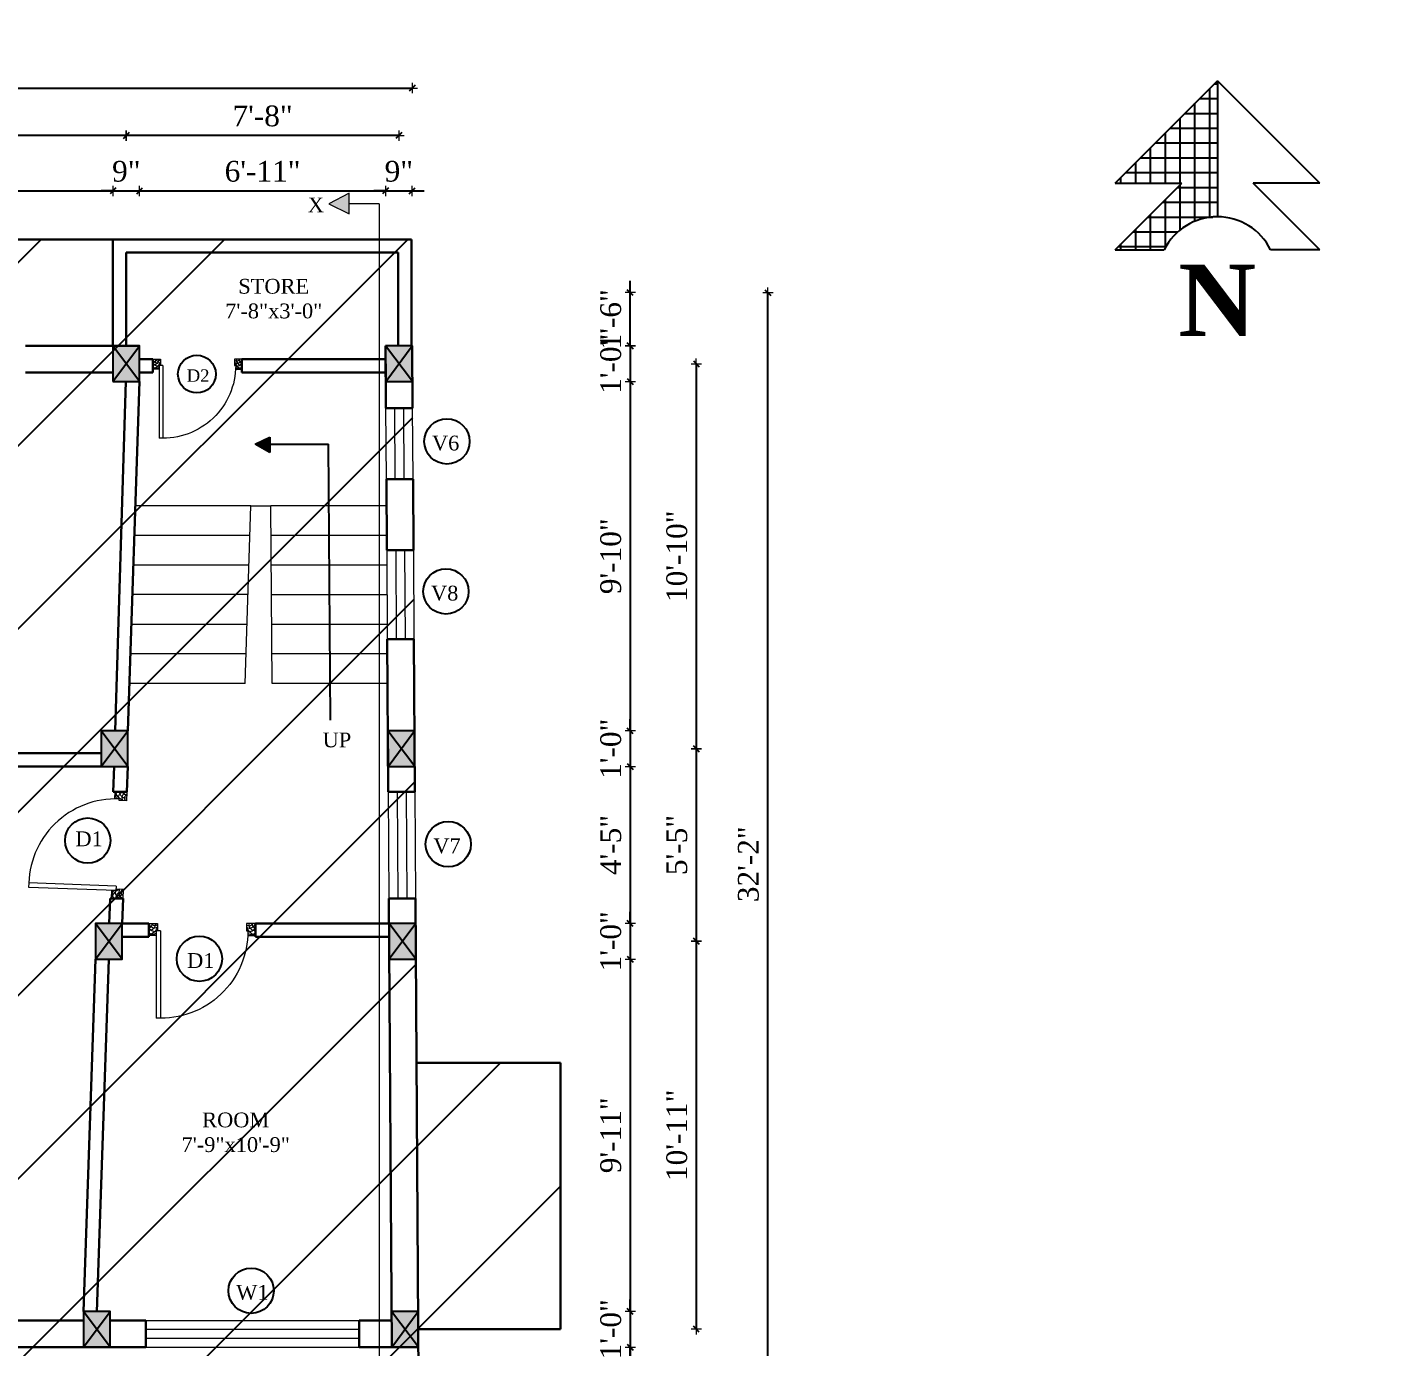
# Model space of a CAD drawing. Header units: inches. Extents: x 6873 to 34015, y -4010 to 8204.
# Drawn here: x 17773.1 to 18227.8, y 1157.4 to 1603.1 of the extents above; entities that cross this region are included whole.
import ezdxf

# ---------------------------------------------------------------- set-up
doc = ezdxf.new("R2010")
doc.units = ezdxf.units.IN
doc.header["$LTSCALE"] = 5
doc.header["$MEASUREMENT"] = 0
for name, color, linetype, lineweight in [('A-WALL', 7, 'Continuous', 9), ('Dimension', 7, 'Continuous', 18), ('DOOR', 62, 'Continuous', 0), ('Dw', 2, 'Continuous', 18), ('tefriş', 30, 'Continuous', 9)]:
    doc.layers.add(name, color=color, linetype=linetype, lineweight=lineweight)
doc.layers.add('dim line', color=7, linetype='Continuous', lineweight=15, true_color=0xfab2b2)
doc.layers.add('TEXT', color=6, linetype='Continuous')
doc.layers.add('WALL', color=7, linetype='Continuous')
doc.styles.add('ordinary', font='times.ttf')
doc.styles.get("Standard").update_dxf_attribs({"font": 'arial.ttf'})
doc.dimstyles.new('Copy of 96', dxfattribs={"dimtxt": 7, "dimasz": 4, "dimexe": 0.5, "dimexo": 0.5, "dimgap": 3, "dimtad": 1, "dimdec": 1, "dimzin": 11, "dimdsep": 46, "dimlunit": 4, "dimtxsty": 'ordinary', "dimblk": 'OBLIQUE', "dimcen": 0.09, "dimse1": 1, "dimse2": 1, "dimclrt": 6, "dimazin": 0, "dimtfac": 1, "dimtdec": 1, "dimtix": 1, "dimtmove": 2, "dimatfit": 3, "dimldrblk": 'leader', "dimfxl": 0.5, "dimfxlon": 1, "dimtolj": 1, "dimtzin": 0, "dimarcsym": 0})

# ---------------------------------------------------------------- blocks, each defined once
blk = doc.blocks.new('SDEGH')
at = {"layer": 'TEXT'}
h = blk.add_hatch(dxfattribs=at)
h.set_pattern_fill('NET', color=256, scale=40, style=0)
h.set_pattern_definition([(0, (43922.391, -13181.093), (0, 5), []), (90, (43922.391, -13181.093), (-5, 3e-16), [])])
h.paths.add_polyline_path([(52300.82, -9226.07), (52266.28, -9260.61), (52288.77, -9260.61), (52266.28, -9283.1), (52282.84, -9283.1, -0.284572), (52300.82, -9271.97)])
blk.add_line((52300.82, -9226.07), (52300.82, -9271.97), dxfattribs=at)
at = {"layer": 'WALL'}
for p, q in [((52266.28, -9260.61), (52300.82, -9226.07)), ((52335.35, -9260.61), (52300.82, -9226.07)), ((52266.28, -9260.61), (52288.77, -9260.61)), ((52266.28, -9283.1), (52288.77, -9260.61)), ((52335.35, -9260.61), (52312.86, -9260.61)), ((52335.35, -9283.1), (52312.86, -9260.61)), ((52266.28, -9283.1), (52282.84, -9283.1)), ((52335.35, -9283.1), (52318.79, -9283.1))]:
    blk.add_line(p, q, dxfattribs=at)
blk.add_arc((52300.82, -9292.04), 20.08, 26.4605, 153.5395, dxfattribs=at)
at = {"layer": 'Defpoints', "insert": (52287.65, -9288.16), "char_height": 24, "width": 23.16, "attachment_point": 1}
blk.add_mtext('{\\fTimes New Roman|b1|i0|c0|p18;N}', dxfattribs=at)
blk = doc.blocks.new('C1a')
at = {"color": 1, "ltscale": 5}
for p, q in [((18657.75, 4625.76), (18648.75, 4625.76)), ((18648.75, 4625.76), (18648.82, 4613.76)), ((18657.82, 4613.76), (18657.75, 4625.76)), ((18648.82, 4613.76), (18657.82, 4613.76))]:
    blk.add_line(p, q, dxfattribs=at)
blk = doc.blocks.new('A$C27B36B59')
at = {"layer": 'DOOR'}
for p, q in [((0, 4), (0, 0)), ((2.5, 4), (0, 4)), ((0, 0), (3, 0)), ((2.5, 2.5), (2.5, 4)), ((3, 2.5), (2.5, 2.5)), ((3, 0), (3, 2.5))]:
    blk.add_line(p, q, dxfattribs=at)
for centre, radius, start, end in [((-1.4, -0.54), 4.75, 22.1411, 72.838), ((1.34, 2.09), 1.64, 45.138, 144.8948), ((2.21, 0.3), 2.49, 83.3149, 152.658), ((0.13, 0.37), 2.05, 349.4875, 93.6805), ((1.96, -0.47), 2.01, 58.7447, 166.495), ((-0.06, 0.32), 1.13, 343.542, 86.947), ((2.08, -0.4), 1.17, 38.2816, 160.1519)]:
    blk.add_arc(centre, radius, start, end, dxfattribs=at)
blk = doc.blocks.new('D2')
at = {"layer": 'DOOR'}
for p, q in [((74473.95, 24047.59), (74473.95, 24018.09)), ((74473.95, 24047.59), (74475.45, 24047.59)), ((74475.45, 24047.59), (74475.45, 24018.13))]:
    blk.add_line(p, q, dxfattribs=at)
blk.add_arc((74473.95, 24047.59), 29.5, 180, 272.9146, dxfattribs=at)
at = {"layer": 'DOOR', "xscale": -1, "rotation": 180}
blk.add_blockref('A$C27B36B59', (74441.95, 24050.09), dxfattribs=at)
at = {"layer": 'DOOR', "rotation": 180}
blk.add_blockref('A$C27B36B59', (74477.95, 24050.09), dxfattribs=at)
blk = doc.blocks.new('x-x')
at = {"ltscale": 5}
for points in [[(11364.03, -701.52), (11364.03, -694.51), (11357.15, -698.09)], [(11364.03, -1135.52), (11364.03, -1128.51), (11357.15, -1132.09)]]:
    blk.add_hatch(color=256, dxfattribs=at).paths.add_polyline_path(points)
for p, q in [((11364.03, -694.51), (11357.15, -698.09)), ((11364.03, -701.52), (11364.03, -694.51)), ((11357.15, -698.09), (11364.03, -701.52)), ((11374.13, -698.09), (11364.03, -698.09)), ((11374.13, -698.09), (11374.13, -1132.09)), ((11364.03, -1128.51), (11357.15, -1132.09)), ((11357.15, -1132.09), (11364.03, -1135.52)), ((11364.03, -1135.52), (11364.03, -1128.51)), ((11374.13, -1132.09), (11364.03, -1132.09))]:
    blk.add_line(p, q, dxfattribs=at)
at = {"layer": 'A-WALL', "color": 1, "ltscale": 5}
blk.add_line((11374.13, -1120.09), (11374.13, -1132.09), dxfattribs=at)
at = {"layer": 'TEXT', "style": 'ordinary'}
for p in [(11350.08, -700.97), (11350.08, -1134.1)]:
    blk.add_text('X', height=5, dxfattribs=at).set_placement(p)
blk = doc.blocks.new('oblique')
at = {"color": 0, "lineweight": -2}
blk.add_line((0.25, 0.25), (-0.25, -0.25), dxfattribs=at)
at = {"layer": 'dim line', "lineweight": 9}
for p, q in [((-0.4375, 0), (0.4375, 0)), ((0, 0.4375), (0, -0.4375))]:
    blk.add_line(p, q, dxfattribs=at)
blk = doc.blocks.new('*D169')
at = {"layer": 'A-WALL', "color": 0, "lineweight": -2, "ltscale": 50, "transparency": 16777216}
blk.add_line((17905.23, 1060.41), (17332.23, 1060.41), dxfattribs=at)
at = {"layer": 'Defpoints', "color": 0, "ltscale": 50, "transparency": 16777216}
for p in [(17332.23, 1157.37), (17905.23, 1157.37), (17332.23, 1060.41)]:
    blk.add_point(p, dxfattribs=at)
at = {"layer": 'A-WALL', "color": 0, "lineweight": -2, "ltscale": 50, "transparency": 16777216, "xscale": 4, "yscale": 4, "zscale": 4, "rotation": 180}
blk.add_blockref('oblique', (17332.23, 1060.41), dxfattribs=at)
at = {"layer": 'A-WALL', "color": 0, "lineweight": -2, "ltscale": 50, "transparency": 16777216, "xscale": 4, "yscale": 4, "zscale": 4}
blk.add_blockref('oblique', (17905.23, 1060.41), dxfattribs=at)
at = {"layer": 'A-WALL', "color": 6, "ltscale": 50, "transparency": 16777216, "insert": (17618.73, 1066.99), "char_height": 7, "attachment_point": 5, "style": 'ordinary'}
blk.add_mtext('\\A1;47\'-9"', dxfattribs=at)
blk = doc.blocks.new('_OBLIQUE')
at = {"color": 0, "linetype": 'ByBlock'}
blk.add_line((-0.5, -0.5), (0.5, 0.5), dxfattribs=at)
blk = doc.blocks.new('leader')
at = {"layer": 'Dimension'}
for p, q in [((0, -4.33), (0, 4.33)), ((-4.42, 0), (4.42, 0))]:
    blk.add_line(p, q, dxfattribs=at)
blk = doc.blocks.new('*D181')
at = {"layer": 'A-WALL', "color": 0, "lineweight": -2, "ltscale": 50, "transparency": 16777216}
blk.add_line((17647.15, 1547.74), (17802.15, 1547.74), dxfattribs=at)
at = {"layer": 'Defpoints', "color": 0, "ltscale": 50, "transparency": 16777216}
for p in [(17802.15, 1547.74), (17647.15, 1495.37), (17802.15, 1495.37)]:
    blk.add_point(p, dxfattribs=at)
at = {"layer": 'A-WALL', "color": 0, "lineweight": -2, "ltscale": 50, "transparency": 16777216, "xscale": 4, "yscale": 4, "zscale": 4}
for p, rotation in [((17647.15, 1547.74), 180.0000000000261), ((17802.15, 1547.74), 2.605510395054913e-11)]:
    blk.add_blockref('oblique', p, dxfattribs=dict(at, rotation=rotation))
at = {"layer": 'A-WALL', "color": 6, "ltscale": 50, "transparency": 16777216, "insert": (17724.65, 1554.24), "char_height": 7, "attachment_point": 5, "style": 'ordinary'}
blk.add_mtext('\\A1;12\'-11"', dxfattribs=at)
blk = doc.blocks.new('*D182')
at = {"layer": 'A-WALL', "color": 0, "lineweight": -2, "ltscale": 50, "transparency": 16777216}
for p, q in [((17802.15, 1547.74), (17798.15, 1547.74)), ((17802.15, 1547.74), (17811.15, 1547.74)), ((17811.15, 1547.74), (17815.15, 1547.74))]:
    blk.add_line(p, q, dxfattribs=at)
at = {"layer": 'Defpoints', "color": 0, "ltscale": 50, "transparency": 16777216}
for p in [(17811.15, 1547.74), (17802.15, 1495.37), (17811.15, 1495.37)]:
    blk.add_point(p, dxfattribs=at)
at = {"layer": 'A-WALL', "color": 0, "lineweight": -2, "ltscale": 50, "transparency": 16777216, "xscale": 4, "yscale": 4, "zscale": 4}
for p, rotation in [((17802.15, 1547.74), 2.605915483400167e-11), ((17811.15, 1547.74), 180.0000000000261)]:
    blk.add_blockref('oblique', p, dxfattribs=dict(at, rotation=rotation))
at = {"layer": 'A-WALL', "color": 6, "ltscale": 50, "transparency": 16777216, "insert": (17806.65, 1554.31), "char_height": 7, "attachment_point": 5, "style": 'ordinary'}
blk.add_mtext('\\A1;9"', dxfattribs=at)
blk = doc.blocks.new('*D183')
at = {"layer": 'A-WALL', "color": 0, "lineweight": -2, "ltscale": 50, "transparency": 16777216}
blk.add_line((17811.15, 1547.74), (17894.15, 1547.74), dxfattribs=at)
at = {"layer": 'Defpoints', "color": 0, "ltscale": 50, "transparency": 16777216}
for p in [(17894.15, 1547.74), (17811.15, 1495.37), (17894.15, 1495.37)]:
    blk.add_point(p, dxfattribs=at)
at = {"layer": 'A-WALL', "color": 0, "lineweight": -2, "ltscale": 50, "transparency": 16777216, "xscale": 4, "yscale": 4, "zscale": 4}
for p, rotation in [((17811.15, 1547.74), 180.0000000000261), ((17894.15, 1547.74), 2.605510395054913e-11)]:
    blk.add_blockref('oblique', p, dxfattribs=dict(at, rotation=rotation))
at = {"layer": 'A-WALL', "color": 6, "ltscale": 50, "transparency": 16777216, "insert": (17852.65, 1554.3), "char_height": 7, "attachment_point": 5, "style": 'ordinary'}
blk.add_mtext('\\A1;6\'-11"', dxfattribs=at)
blk = doc.blocks.new('*D184')
at = {"layer": 'A-WALL', "color": 0, "lineweight": -2, "ltscale": 50, "transparency": 16777216}
for p, q in [((17894.15, 1547.74), (17890.15, 1547.74)), ((17894.15, 1547.74), (17903.15, 1547.74)), ((17903.15, 1547.74), (17907.15, 1547.74))]:
    blk.add_line(p, q, dxfattribs=at)
at = {"layer": 'Defpoints', "color": 0, "ltscale": 50, "transparency": 16777216}
for p in [(17903.15, 1547.74), (17894.15, 1495.37), (17903.15, 1495.37)]:
    blk.add_point(p, dxfattribs=at)
at = {"layer": 'A-WALL', "color": 0, "lineweight": -2, "ltscale": 50, "transparency": 16777216, "xscale": 4, "yscale": 4, "zscale": 4}
for p, rotation in [((17894.15, 1547.74), 2.605915483400167e-11), ((17903.15, 1547.74), 180.0000000000261)]:
    blk.add_blockref('oblique', p, dxfattribs=dict(at, rotation=rotation))
at = {"layer": 'A-WALL', "color": 6, "ltscale": 50, "transparency": 16777216, "insert": (17898.65, 1554.31), "char_height": 7, "attachment_point": 5, "style": 'ordinary'}
blk.add_mtext('\\A1;9"', dxfattribs=at)
blk = doc.blocks.new('*D185')
at = {"layer": 'A-WALL', "color": 0, "lineweight": -2, "ltscale": 50, "transparency": 16777216}
blk.add_line((17898.65, 1566.42), (17806.65, 1566.42), dxfattribs=at)
at = {"layer": 'Defpoints', "color": 0, "ltscale": 50, "transparency": 16777216}
for p in [(17806.65, 1566.42), (17806.65, 1495.37), (17898.65, 1495.37)]:
    blk.add_point(p, dxfattribs=at)
at = {"layer": 'A-WALL', "color": 0, "lineweight": -2, "ltscale": 50, "transparency": 16777216, "xscale": 4, "yscale": 4, "zscale": 4, "rotation": 180}
blk.add_blockref('oblique', (17806.65, 1566.42), dxfattribs=at)
at = {"layer": 'A-WALL', "color": 0, "lineweight": -2, "ltscale": 50, "transparency": 16777216, "xscale": 4, "yscale": 4, "zscale": 4}
blk.add_blockref('oblique', (17898.65, 1566.42), dxfattribs=at)
at = {"layer": 'A-WALL', "color": 6, "ltscale": 50, "transparency": 16777216, "insert": (17852.65, 1572.99), "char_height": 7, "attachment_point": 5, "style": 'ordinary'}
blk.add_mtext('\\A1;7\'-8"', dxfattribs=at)
blk = doc.blocks.new('*D186')
at = {"layer": 'A-WALL', "color": 0, "lineweight": -2, "ltscale": 50, "transparency": 16777216}
blk.add_line((17806.65, 1566.42), (17642.65, 1566.42), dxfattribs=at)
at = {"layer": 'Defpoints', "color": 0, "ltscale": 50, "transparency": 16777216}
for p in [(17642.65, 1566.42), (17642.65, 1495.37), (17806.65, 1495.37)]:
    blk.add_point(p, dxfattribs=at)
at = {"layer": 'A-WALL', "color": 0, "lineweight": -2, "ltscale": 50, "transparency": 16777216, "xscale": 4, "yscale": 4, "zscale": 4, "rotation": 180}
blk.add_blockref('oblique', (17642.65, 1566.42), dxfattribs=at)
at = {"layer": 'A-WALL', "color": 0, "lineweight": -2, "ltscale": 50, "transparency": 16777216, "xscale": 4, "yscale": 4, "zscale": 4}
blk.add_blockref('oblique', (17806.65, 1566.42), dxfattribs=at)
at = {"layer": 'A-WALL', "color": 6, "ltscale": 50, "transparency": 16777216, "insert": (17724.65, 1572.98), "char_height": 7, "attachment_point": 5, "style": 'ordinary'}
blk.add_mtext('\\A1;13\'-8"', dxfattribs=at)
blk = doc.blocks.new('*D188')
at = {"layer": 'A-WALL', "color": 0, "lineweight": -2, "ltscale": 50, "transparency": 16777216}
blk.add_line((17524.15, 1582.43), (17903.15, 1582.43), dxfattribs=at)
at = {"layer": 'Defpoints', "color": 0, "ltscale": 50, "transparency": 16777216}
for p in [(17903.15, 1582.43), (17524.15, 1495.37), (17903.15, 1495.37)]:
    blk.add_point(p, dxfattribs=at)
at = {"layer": 'A-WALL', "color": 0, "lineweight": -2, "ltscale": 50, "transparency": 16777216, "xscale": 4, "yscale": 4, "zscale": 4, "rotation": 180}
blk.add_blockref('oblique', (17524.15, 1582.43), dxfattribs=at)
at = {"layer": 'A-WALL', "color": 0, "lineweight": -2, "ltscale": 50, "transparency": 16777216, "xscale": 4, "yscale": 4, "zscale": 4}
blk.add_blockref('oblique', (17903.15, 1582.43), dxfattribs=at)
at = {"layer": 'A-WALL', "color": 6, "ltscale": 50, "transparency": 16777216, "insert": (17713.65, 1589), "char_height": 7, "attachment_point": 5, "style": 'ordinary'}
blk.add_mtext('\\A1;31\'-7"', dxfattribs=at)
blk = doc.blocks.new('*D198')
at = {"layer": 'A-WALL', "color": 0, "lineweight": -2, "ltscale": 50, "transparency": 16777216}
for p, q in [((17976.76, 1495.37), (17976.76, 1499.37)), ((17976.76, 1495.37), (17976.76, 1483.37)), ((17976.76, 1483.37), (17976.76, 1479.37))]:
    blk.add_line(p, q, dxfattribs=at)
at = {"layer": 'Defpoints', "color": 0, "ltscale": 50, "transparency": 16777216}
for p in [(17903.15, 1495.37), (17903.23, 1483.37), (17976.76, 1483.37)]:
    blk.add_point(p, dxfattribs=at)
at = {"layer": 'A-WALL', "color": 0, "lineweight": -2, "ltscale": 50, "transparency": 16777216, "xscale": 4, "yscale": 4, "zscale": 4}
for p, rotation in [((17976.76, 1495.37), 270), ((17976.76, 1483.37), 90)]:
    blk.add_blockref('oblique', p, dxfattribs=dict(at, rotation=rotation))
at = {"layer": 'A-WALL', "color": 6, "ltscale": 50, "transparency": 16777216, "insert": (17970.2, 1489.37), "char_height": 7, "attachment_point": 5, "rotation": 90, "style": 'ordinary'}
blk.add_mtext('\\A1;1\'-0"', dxfattribs=at)
blk = doc.blocks.new('*D199')
at = {"layer": 'A-WALL', "color": 0, "lineweight": -2, "ltscale": 50, "transparency": 16777216}
blk.add_line((17976.76, 1483.37), (17976.76, 1365.37), dxfattribs=at)
at = {"layer": 'Defpoints', "color": 0, "ltscale": 50, "transparency": 16777216}
for p in [(17903.23, 1483.37), (17903.95, 1365.37), (17976.76, 1365.37)]:
    blk.add_point(p, dxfattribs=at)
at = {"layer": 'A-WALL', "color": 0, "lineweight": -2, "ltscale": 50, "transparency": 16777216, "xscale": 4, "yscale": 4, "zscale": 4}
for p, rotation in [((17976.76, 1483.37), 90), ((17976.76, 1365.37), 270)]:
    blk.add_blockref('oblique', p, dxfattribs=dict(at, rotation=rotation))
at = {"layer": 'A-WALL', "color": 6, "ltscale": 50, "transparency": 16777216, "insert": (17970.19, 1424.37), "char_height": 7, "attachment_point": 5, "rotation": 90, "style": 'ordinary'}
blk.add_mtext('\\A1;9\'-10"', dxfattribs=at)
blk = doc.blocks.new('*D200')
at = {"layer": 'A-WALL', "color": 0, "lineweight": -2, "ltscale": 50, "transparency": 16777216}
for p, q in [((17976.76, 1365.37), (17976.76, 1369.37)), ((17976.76, 1365.37), (17976.76, 1353.37)), ((17976.76, 1353.37), (17976.76, 1349.37))]:
    blk.add_line(p, q, dxfattribs=at)
at = {"layer": 'Defpoints', "color": 0, "ltscale": 50, "transparency": 16777216}
for p in [(17903.95, 1365.37), (17904.03, 1353.37), (17976.76, 1353.37)]:
    blk.add_point(p, dxfattribs=at)
at = {"layer": 'A-WALL', "color": 0, "lineweight": -2, "ltscale": 50, "transparency": 16777216, "xscale": 4, "yscale": 4, "zscale": 4}
for p, rotation in [((17976.76, 1365.37), 270), ((17976.76, 1353.37), 90)]:
    blk.add_blockref('oblique', p, dxfattribs=dict(at, rotation=rotation))
at = {"layer": 'A-WALL', "color": 6, "ltscale": 50, "transparency": 16777216, "insert": (17970.2, 1359.37), "char_height": 7, "attachment_point": 5, "rotation": 90, "style": 'ordinary'}
blk.add_mtext('\\A1;1\'-0"', dxfattribs=at)
blk = doc.blocks.new('*D201')
at = {"layer": 'A-WALL', "color": 0, "lineweight": -2, "ltscale": 50, "transparency": 16777216}
blk.add_line((17976.76, 1353.37), (17976.76, 1300.37), dxfattribs=at)
at = {"layer": 'Defpoints', "color": 0, "ltscale": 50, "transparency": 16777216}
for p in [(17904.03, 1353.37), (17904.35, 1300.37), (17976.76, 1300.37)]:
    blk.add_point(p, dxfattribs=at)
at = {"layer": 'A-WALL', "color": 0, "lineweight": -2, "ltscale": 50, "transparency": 16777216, "xscale": 4, "yscale": 4, "zscale": 4}
for p, rotation in [((17976.76, 1353.37), 90), ((17976.76, 1300.37), 270)]:
    blk.add_blockref('oblique', p, dxfattribs=dict(at, rotation=rotation))
at = {"layer": 'A-WALL', "color": 6, "ltscale": 50, "transparency": 16777216, "insert": (17970.2, 1326.87), "char_height": 7, "attachment_point": 5, "rotation": 90, "style": 'ordinary'}
blk.add_mtext('\\A1;4\'-5"', dxfattribs=at)
blk = doc.blocks.new('*D202')
at = {"layer": 'A-WALL', "color": 0, "lineweight": -2, "ltscale": 50, "transparency": 16777216}
for p, q in [((17976.76, 1300.37), (17976.76, 1304.37)), ((17976.76, 1300.37), (17976.76, 1288.37)), ((17976.76, 1288.37), (17976.76, 1284.37))]:
    blk.add_line(p, q, dxfattribs=at)
at = {"layer": 'Defpoints', "color": 0, "ltscale": 50, "transparency": 16777216}
for p in [(17904.35, 1300.37), (17904.43, 1288.37), (17976.76, 1288.37)]:
    blk.add_point(p, dxfattribs=at)
at = {"layer": 'A-WALL', "color": 0, "lineweight": -2, "ltscale": 50, "transparency": 16777216, "xscale": 4, "yscale": 4, "zscale": 4}
for p, rotation in [((17976.76, 1300.37), 270), ((17976.76, 1288.37), 90)]:
    blk.add_blockref('oblique', p, dxfattribs=dict(at, rotation=rotation))
at = {"layer": 'A-WALL', "color": 6, "ltscale": 50, "transparency": 16777216, "insert": (17970.2, 1294.37), "char_height": 7, "attachment_point": 5, "rotation": 90, "style": 'ordinary'}
blk.add_mtext('\\A1;1\'-0"', dxfattribs=at)
blk = doc.blocks.new('*D203')
at = {"layer": 'A-WALL', "color": 0, "lineweight": -2, "ltscale": 50, "transparency": 16777216}
blk.add_line((17976.76, 1288.37), (17976.76, 1169.37), dxfattribs=at)
at = {"layer": 'Defpoints', "color": 0, "ltscale": 50, "transparency": 16777216}
for p in [(17904.43, 1288.37), (17905.16, 1169.37), (17976.76, 1169.37)]:
    blk.add_point(p, dxfattribs=at)
at = {"layer": 'A-WALL', "color": 0, "lineweight": -2, "ltscale": 50, "transparency": 16777216, "xscale": 4, "yscale": 4, "zscale": 4}
for p, rotation in [((17976.76, 1288.37), 90), ((17976.76, 1169.37), 270)]:
    blk.add_blockref('oblique', p, dxfattribs=dict(at, rotation=rotation))
at = {"layer": 'A-WALL', "color": 6, "ltscale": 50, "transparency": 16777216, "insert": (17970.19, 1228.87), "char_height": 7, "attachment_point": 5, "rotation": 90, "style": 'ordinary'}
blk.add_mtext('\\A1;9\'-11"', dxfattribs=at)
blk = doc.blocks.new('*D204')
at = {"layer": 'A-WALL', "color": 0, "lineweight": -2, "ltscale": 50, "transparency": 16777216}
for p, q in [((17976.76, 1169.37), (17976.76, 1173.37)), ((17976.76, 1169.37), (17976.76, 1157.37)), ((17976.76, 1157.37), (17976.76, 1153.37))]:
    blk.add_line(p, q, dxfattribs=at)
at = {"layer": 'Defpoints', "color": 0, "ltscale": 50, "transparency": 16777216}
for p in [(17905.16, 1169.37), (17905.23, 1157.37), (17976.76, 1157.37)]:
    blk.add_point(p, dxfattribs=at)
at = {"layer": 'A-WALL', "color": 0, "lineweight": -2, "ltscale": 50, "transparency": 16777216, "xscale": 4, "yscale": 4, "zscale": 4}
for p, rotation in [((17976.76, 1169.37), 270), ((17976.76, 1157.37), 90)]:
    blk.add_blockref('oblique', p, dxfattribs=dict(at, rotation=rotation))
at = {"layer": 'A-WALL', "color": 6, "ltscale": 50, "transparency": 16777216, "insert": (17970.2, 1163.37), "char_height": 7, "attachment_point": 5, "rotation": 90, "style": 'ordinary'}
blk.add_mtext('\\A1;1\'-0"', dxfattribs=at)
blk = doc.blocks.new('*D205')
at = {"layer": 'A-WALL', "color": 0, "lineweight": -2, "ltscale": 50, "transparency": 16777216}
blk.add_line((17999.06, 1489.37), (17999.06, 1359.37), dxfattribs=at)
at = {"layer": 'Defpoints', "color": 0, "ltscale": 50, "transparency": 16777216}
for p in [(17903.19, 1489.37), (17903.99, 1359.37), (17999.06, 1359.37)]:
    blk.add_point(p, dxfattribs=at)
at = {"layer": 'A-WALL', "color": 0, "lineweight": -2, "ltscale": 50, "transparency": 16777216, "xscale": 4, "yscale": 4, "zscale": 4}
for p, rotation in [((17999.06, 1489.37), 90), ((17999.06, 1359.37), 270)]:
    blk.add_blockref('oblique', p, dxfattribs=dict(at, rotation=rotation))
at = {"layer": 'A-WALL', "color": 6, "ltscale": 50, "transparency": 16777216, "insert": (17992.5, 1424.37), "char_height": 7, "attachment_point": 5, "rotation": 90, "style": 'ordinary'}
blk.add_mtext('\\A1;10\'-10"', dxfattribs=at)
blk = doc.blocks.new('*D206')
at = {"layer": 'A-WALL', "color": 0, "lineweight": -2, "ltscale": 50, "transparency": 16777216}
blk.add_line((17999.06, 1359.37), (17999.06, 1294.37), dxfattribs=at)
at = {"layer": 'Defpoints', "color": 0, "ltscale": 50, "transparency": 16777216}
for p in [(17903.99, 1359.37), (17904.39, 1294.37), (17999.06, 1294.37)]:
    blk.add_point(p, dxfattribs=at)
at = {"layer": 'A-WALL', "color": 0, "lineweight": -2, "ltscale": 50, "transparency": 16777216, "xscale": 4, "yscale": 4, "zscale": 4}
for p, rotation in [((17999.06, 1359.37), 90), ((17999.06, 1294.37), 270)]:
    blk.add_blockref('oblique', p, dxfattribs=dict(at, rotation=rotation))
at = {"layer": 'A-WALL', "color": 6, "ltscale": 50, "transparency": 16777216, "insert": (17992.5, 1326.87), "char_height": 7, "attachment_point": 5, "rotation": 90, "style": 'ordinary'}
blk.add_mtext('\\A1;5\'-5"', dxfattribs=at)
blk = doc.blocks.new('*D207')
at = {"layer": 'A-WALL', "color": 0, "lineweight": -2, "ltscale": 50, "transparency": 16777216}
blk.add_line((17999.06, 1294.37), (17999.06, 1163.37), dxfattribs=at)
at = {"layer": 'Defpoints', "color": 0, "ltscale": 50, "transparency": 16777216}
for p in [(17904.39, 1294.37), (17905.19, 1163.37), (17999.06, 1163.37)]:
    blk.add_point(p, dxfattribs=at)
at = {"layer": 'A-WALL', "color": 0, "lineweight": -2, "ltscale": 50, "transparency": 16777216, "xscale": 4, "yscale": 4, "zscale": 4}
for p, rotation in [((17999.06, 1294.37), 90), ((17999.06, 1163.37), 270)]:
    blk.add_blockref('oblique', p, dxfattribs=dict(at, rotation=rotation))
at = {"layer": 'A-WALL', "color": 6, "ltscale": 50, "transparency": 16777216, "insert": (17992.5, 1228.87), "char_height": 7, "attachment_point": 5, "rotation": 90, "style": 'ordinary'}
blk.add_mtext('\\A1;10\'-11"', dxfattribs=at)
blk = doc.blocks.new('*D208')
at = {"layer": 'A-WALL', "color": 0, "lineweight": -2, "ltscale": 50, "transparency": 16777216}
blk.add_line((18023.22, 1127.37), (18023.22, 1513.37), dxfattribs=at)
at = {"layer": 'Defpoints', "color": 0, "ltscale": 50, "transparency": 16777216}
for p in [(17903.04, 1513.37), (18023.22, 1513.37), (17905.42, 1127.37)]:
    blk.add_point(p, dxfattribs=at)
at = {"layer": 'A-WALL', "color": 0, "lineweight": -2, "ltscale": 50, "transparency": 16777216, "xscale": 4, "yscale": 4, "zscale": 4}
for p, rotation in [((18023.22, 1513.37), 90), ((18023.22, 1127.37), 270)]:
    blk.add_blockref('oblique', p, dxfattribs=dict(at, rotation=rotation))
at = {"layer": 'A-WALL', "color": 6, "ltscale": 50, "transparency": 16777216, "insert": (18016.66, 1320.37), "char_height": 7, "attachment_point": 5, "rotation": 90, "style": 'ordinary'}
blk.add_mtext('\\A1;32\'-2"', dxfattribs=at)
blk = doc.blocks.new('*D209')
at = {"layer": 'A-WALL', "color": 0, "lineweight": -2, "ltscale": 50, "transparency": 16777216}
blk.add_line((17976.76, 1127.37), (17976.76, 1157.37), dxfattribs=at)
at = {"layer": 'Defpoints', "color": 0, "ltscale": 50, "transparency": 16777216}
for p in [(17905.23, 1157.37), (17976.76, 1157.37), (17905.42, 1127.37)]:
    blk.add_point(p, dxfattribs=at)
at = {"layer": 'A-WALL', "color": 0, "lineweight": -2, "ltscale": 50, "transparency": 16777216, "xscale": 4, "yscale": 4, "zscale": 4}
for p, rotation in [((17976.76, 1157.37), 90), ((17976.76, 1127.37), 270)]:
    blk.add_blockref('oblique', p, dxfattribs=dict(at, rotation=rotation))
at = {"layer": 'A-WALL', "color": 6, "ltscale": 50, "transparency": 16777216, "insert": (17970.2, 1142.37), "char_height": 7, "attachment_point": 5, "rotation": 90, "style": 'ordinary'}
blk.add_mtext('\\A1;2\'-6"', dxfattribs=at)
blk = doc.blocks.new('*D210')
at = {"layer": 'A-WALL', "color": 0, "lineweight": -2, "ltscale": 50, "transparency": 16777216}
for p, q in [((17976.76, 1513.37), (17976.76, 1517.37)), ((17976.76, 1495.37), (17976.76, 1513.37)), ((17976.76, 1495.37), (17976.76, 1491.37))]:
    blk.add_line(p, q, dxfattribs=at)
at = {"layer": 'Defpoints', "color": 0, "ltscale": 50, "transparency": 16777216}
for p in [(17903.15, 1513.37), (17976.76, 1513.37), (17903.15, 1495.37)]:
    blk.add_point(p, dxfattribs=at)
at = {"layer": 'A-WALL', "color": 0, "lineweight": -2, "ltscale": 50, "transparency": 16777216, "xscale": 4, "yscale": 4, "zscale": 4}
for p, rotation in [((17976.76, 1513.37), 270), ((17976.76, 1495.37), 90)]:
    blk.add_blockref('oblique', p, dxfattribs=dict(at, rotation=rotation))
at = {"layer": 'A-WALL', "color": 6, "ltscale": 50, "transparency": 16777216, "insert": (17970.2, 1504.37), "char_height": 7, "attachment_point": 5, "rotation": 90, "style": 'ordinary'}
blk.add_mtext('\\A1;1\'-6"', dxfattribs=at)

msp = doc.modelspace()

# ---------------------------------------------------------------- hatches: boundary and pattern name
at = {"layer": 'WALL', "linetype": 'ByBlock', "ltscale": 5, "true_color": 0xf8991e}
h = msp.add_hatch(dxfattribs=at)
h.set_pattern_fill('ANSI31', color=30, scale=350)
h.set_pattern_definition([(45, (9223.244, 3742.42), (-30.93592, 30.93592), [])])
h.paths.add_polyline_path([(17311.79, 1121.37), (17544.59, 1531.37), (17903.04, 1531.37), (17904.64, 1253.37), (17953.23, 1253.37), (17953.23, 1163.37), (17905.23, 1163.37), (17905.45, 1121.37)])
h = msp.add_hatch(color=30, dxfattribs=at)
h.dxf.hatch_style = 1
h.paths.add_polyline_path([(17806.65, 1489.37), (17802.15, 1483.37), (17811.15, 1483.37)])
h.paths.add_polyline_path([(17811.15, 1483.37), (17811.15, 1495.37), (17806.65, 1489.37)])
h.paths.add_polyline_path([(17806.65, 1489.37), (17811.15, 1495.37), (17802.15, 1495.37)])
h.paths.add_polyline_path([(17802.15, 1495.37), (17802.15, 1483.37), (17806.65, 1489.37)])
h = msp.add_hatch(color=30, dxfattribs=at)
h.dxf.hatch_style = 1
h.paths.add_polyline_path([(17903.23, 1483.37), (17898.69, 1489.37), (17894.23, 1483.37)])
h.paths.add_polyline_path([(17903.23, 1483.37), (17903.15, 1495.37), (17898.69, 1489.37)])
h.paths.add_polyline_path([(17903.15, 1495.37), (17894.15, 1495.37), (17898.69, 1489.37)])
h.paths.add_polyline_path([(17898.69, 1489.37), (17894.15, 1495.37), (17894.23, 1483.37)])
at = {"layer": 'WALL', "linetype": 'ByBlock', "ltscale": 5}
msp.add_hatch(color=2, dxfattribs=at).paths.add_polyline_path([(17850.19, 1462.2), (17855.05, 1464.6), (17855.05, 1459.36)])
at = {"layer": 'WALL', "linetype": 'ByBlock', "ltscale": 5, "true_color": 0xf8991e}
h = msp.add_hatch(color=30, dxfattribs=at)
h.dxf.hatch_style = 1
h.paths.add_polyline_path([(17802.7, 1359.37), (17798.2, 1353.37), (17807.2, 1353.37)])
h.paths.add_polyline_path([(17807.2, 1353.37), (17807.2, 1365.37), (17802.7, 1359.37)])
h.paths.add_polyline_path([(17802.7, 1359.37), (17807.2, 1365.37), (17798.2, 1365.37)])
h.paths.add_polyline_path([(17798.2, 1365.37), (17798.2, 1353.37), (17802.7, 1359.37)])
h = msp.add_hatch(color=30, dxfattribs=at)
h.dxf.hatch_style = 1
h.paths.add_polyline_path([(17904.03, 1353.37), (17899.49, 1359.37), (17895.03, 1353.37)])
h.paths.add_polyline_path([(17904.03, 1353.37), (17903.95, 1365.37), (17899.49, 1359.37)])
h.paths.add_polyline_path([(17903.95, 1365.37), (17894.95, 1365.37), (17899.49, 1359.37)])
h.paths.add_polyline_path([(17899.49, 1359.37), (17894.95, 1365.37), (17895.03, 1353.37)])
h = msp.add_hatch(color=30, dxfattribs=at)
h.dxf.hatch_style = 1
h.paths.add_polyline_path([(17800.72, 1294.37), (17796.22, 1288.37), (17805.22, 1288.37)])
h.paths.add_polyline_path([(17805.22, 1288.37), (17805.22, 1300.37), (17800.72, 1294.37)])
h.paths.add_polyline_path([(17800.72, 1294.37), (17805.22, 1300.37), (17796.22, 1300.37)])
h.paths.add_polyline_path([(17796.22, 1300.37), (17796.22, 1288.37), (17800.72, 1294.37)])
h = msp.add_hatch(color=30, dxfattribs=at)
h.dxf.hatch_style = 1
h.paths.add_polyline_path([(17904.43, 1288.37), (17899.89, 1294.37), (17895.43, 1288.37)])
h.paths.add_polyline_path([(17904.43, 1288.37), (17904.35, 1300.37), (17899.89, 1294.37)])
h.paths.add_polyline_path([(17904.35, 1300.37), (17895.35, 1300.37), (17899.89, 1294.37)])
h.paths.add_polyline_path([(17899.89, 1294.37), (17895.35, 1300.37), (17895.43, 1288.37)])
h = msp.add_hatch(color=30, dxfattribs=at)
h.dxf.hatch_style = 1
h.paths.add_polyline_path([(17796.73, 1163.37), (17792.23, 1157.37), (17801.23, 1157.37)])
h.paths.add_polyline_path([(17801.23, 1157.37), (17801.23, 1169.37), (17796.73, 1163.37)])
h.paths.add_polyline_path([(17796.73, 1163.37), (17801.23, 1169.37), (17792.23, 1169.37)])
h.paths.add_polyline_path([(17792.23, 1169.37), (17792.23, 1157.37), (17796.73, 1163.37)])
h = msp.add_hatch(color=30, dxfattribs=at)
h.dxf.hatch_style = 1
h.paths.add_polyline_path([(17905.23, 1157.37), (17900.69, 1163.37), (17896.23, 1157.37)])
h.paths.add_polyline_path([(17905.23, 1157.37), (17905.16, 1169.37), (17900.69, 1163.37)])
h.paths.add_polyline_path([(17905.16, 1169.37), (17896.16, 1169.37), (17900.69, 1163.37)])
h.paths.add_polyline_path([(17900.69, 1163.37), (17896.16, 1169.37), (17896.23, 1157.37)])

# ---------------------------------------------------------------- linework, layer by layer
at = {"color": 1, "ltscale": 5}
for p, q in [((17802.15, 1483.37), (17811.15, 1495.37)), ((17811.15, 1483.37), (17802.15, 1495.37)), ((17903.23, 1483.37), (17894.15, 1495.37)), ((17894.23, 1483.37), (17903.15, 1495.37)), ((17809.74, 1431.37), (17809.41, 1431.38)), ((17798.2, 1353.37), (17807.2, 1365.37)), ((17807.2, 1353.37), (17798.2, 1365.37)), ((17904.03, 1353.37), (17894.95, 1365.37)), ((17895.03, 1353.37), (17903.95, 1365.37)), ((17796.22, 1288.37), (17805.22, 1300.37)), ((17805.22, 1288.37), (17796.22, 1300.37)), ((17904.43, 1288.37), (17895.35, 1300.37)), ((17904.35, 1300.37), (17895.43, 1288.37)), ((17792.23, 1157.37), (17801.23, 1169.37)), ((17801.23, 1157.37), (17792.23, 1169.37)), ((17905.23, 1157.37), (17896.16, 1169.37)), ((17896.23, 1157.37), (17905.16, 1169.37))]:
    msp.add_line(p, q, dxfattribs=at)
at = {"layer": 'A-WALL', "lineweight": 30}
for p, q in [((17802.15, 1531.37), (17544.59, 1531.37)), ((17902.93, 1531.37), (17802.15, 1531.37)), ((17802.15, 1495.37), (17802.15, 1531.37)), ((17902.93, 1531.37), (17902.93, 1495.37)), ((17898.43, 1526.87), (17806.65, 1526.87)), ((17806.65, 1495.37), (17806.65, 1526.87)), ((17898.43, 1526.87), (17898.43, 1495.37)), ((17811.15, 1495.37), (17772.65, 1495.37)), ((17894.28, 1474.37), (17894.15, 1495.37)), ((17903.28, 1474.37), (17903.15, 1495.37)), ((17815.65, 1490.87), (17811.15, 1490.87)), ((17815.65, 1490.87), (17815.65, 1486.37)), ((17894.21, 1490.87), (17845.65, 1490.87)), ((17845.65, 1490.87), (17845.65, 1486.37)), ((17802.15, 1486.37), (17772.65, 1486.37)), ((17806.47, 1483.37), (17802.88, 1365.37)), ((17811.15, 1483.37), (17807.2, 1365.37)), ((17815.65, 1486.37), (17811.15, 1486.37)), ((17894.21, 1486.37), (17845.65, 1486.37)), ((17894.28, 1474.37), (17903.28, 1474.37)), ((17894.58, 1426.37), (17894.43, 1450.37)), ((17894.43, 1450.37), (17903.43, 1450.37)), ((17903.58, 1426.37), (17903.43, 1450.37)), ((17894.58, 1426.37), (17903.58, 1426.37)), ((17895.08, 1344.87), (17894.76, 1396.37)), ((17894.76, 1396.37), (17903.76, 1396.37)), ((17904.08, 1344.87), (17903.76, 1396.37)), ((17692.58, 1357.87), (17798.2, 1357.87)), ((17692.58, 1353.37), (17798.2, 1353.37)), ((17802.51, 1353.37), (17802.26, 1344.87)), ((17807.2, 1353.37), (17806.88, 1344.87)), ((17802.26, 1344.87), (17806.88, 1344.87)), ((17895.08, 1344.87), (17904.08, 1344.87)), ((17801.16, 1308.87), (17800.9, 1300.37)), ((17801.16, 1308.87), (17805.54, 1308.87)), ((17805.54, 1308.87), (17805.22, 1300.37)), ((17896.23, 1157.37), (17895.3, 1308.87)), ((17895.3, 1308.87), (17904.3, 1308.87)), ((17905.45, 1121.37), (17904.3, 1308.87)), ((17805.22, 1300.37), (17814.22, 1300.37)), ((17814.22, 1300.37), (17814.22, 1295.87)), ((17850.22, 1300.37), (17895.35, 1300.37)), ((17850.22, 1300.37), (17850.22, 1295.87)), ((17805.22, 1295.87), (17814.22, 1295.87)), ((17850.22, 1295.87), (17895.35, 1295.87)), ((17796.22, 1288.37), (17792.23, 1169.37)), ((17800.72, 1288.22), (17796.73, 1169.22)), ((17953.23, 1253.37), (17904.64, 1253.37)), ((17953.23, 1163.37), (17953.23, 1253.37)), ((17768.73, 1166.37), (17792.23, 1166.37)), ((17801.23, 1166.37), (17813.23, 1166.37)), ((17813.23, 1157.37), (17813.23, 1166.37)), ((17885.23, 1166.37), (17896.18, 1166.31)), ((17885.23, 1157.37), (17885.23, 1166.37)), ((17905.23, 1163.37), (17953.23, 1163.37)), ((17768.73, 1157.37), (17813.23, 1157.37)), ((17885.23, 1157.37), (17905.23, 1157.37))]:
    msp.add_line(p, q, dxfattribs=at)
at = {"layer": 'A-WALL', "ltscale": 5}
msp.add_circle((15105.47, 278.39), 4288.21, dxfattribs=at)
at = {"layer": 'Dw', "color": 3}
for p, q in [((17894.43, 1450.34), (17894.28, 1474.34)), ((17897.43, 1450.36), (17897.28, 1474.36)), ((17900.43, 1450.38), (17900.28, 1474.38)), ((17903.43, 1450.39), (17903.28, 1474.39)), ((17894.58, 1426.37), (17894.76, 1396.37)), ((17897.58, 1426.36), (17897.76, 1396.36)), ((17900.58, 1426.38), (17900.76, 1396.38)), ((17903.58, 1426.39), (17903.76, 1396.4)), ((17895.08, 1344.83), (17895.3, 1308.83)), ((17898.08, 1344.87), (17898.3, 1308.87)), ((17901.08, 1344.87), (17901.3, 1308.87)), ((17904.08, 1344.89), (17904.3, 1308.89)), ((17813.23, 1166.37), (17885.23, 1166.37)), ((17813.21, 1163.37), (17885.21, 1163.37)), ((17813.21, 1163.37), (17885.21, 1163.37)), ((17813.21, 1160.37), (17885.21, 1160.37)), ((17813.21, 1157.37), (17885.21, 1157.37))]:
    msp.add_line(p, q, dxfattribs=at)
at = {"layer": 'tefriş', "ltscale": 5}
for p, q in [((17848.74, 1441.37), (17809.74, 1441.37)), ((17846.73, 1381.37), (17848.74, 1441.37)), ((17848.74, 1441.37), (17855.48, 1441.37)), ((17894.48, 1441.37), (17855.48, 1441.37)), ((17855.85, 1381.37), (17855.48, 1441.37)), ((17848.41, 1431.38), (17809.41, 1431.38)), ((17894.55, 1431.36), (17855.55, 1431.36)), ((17848.07, 1421.39), (17809.07, 1421.39)), ((17894.61, 1421.37), (17855.61, 1421.37)), ((17847.74, 1411.4), (17808.74, 1411.4)), ((17894.67, 1411.37), (17855.67, 1411.37)), ((17847.4, 1401.37), (17808.4, 1401.37)), ((17894.73, 1401.37), (17855.73, 1401.37)), ((17847.07, 1391.42), (17808.07, 1391.42)), ((17894.79, 1391.37), (17855.79, 1391.37)), ((17846.73, 1381.37), (17807.73, 1381.37)), ((17894.85, 1381.37), (17855.85, 1381.37))]:
    msp.add_line(p, q, dxfattribs=at)
at = {"layer": 'TEXT'}
for centre, radius in [((17830.46, 1485.86), 6.37), ((17914.87, 1463.15), 7.64), ((17914.54, 1412.48), 7.64), ((17793.62, 1328.39), 7.64), ((17915.31, 1327.16), 7.64), ((17831.33, 1288.45), 7.64), ((17848.79, 1176.39), 7.64)]:
    msp.add_circle(centre, radius, dxfattribs=at)
at = {"layer": 'WALL', "color": 2, "linetype": 'ByBlock', "ltscale": 5}
for p, q in [((17850.19, 1462.2), (17855.05, 1464.6)), ((17855.05, 1464.6), (17855.05, 1459.36)), ((17855.05, 1459.36), (17850.19, 1462.2)), ((17855.05, 1462.2), (17874.86, 1462.2)), ((17875.55, 1369.02), (17874.86, 1462.2))]:
    msp.add_line(p, q, dxfattribs=at)
for points in [[(17802.15, 1483.37), (17811.15, 1483.37), (17811.15, 1495.37), (17802.15, 1495.37)], [(17894.15, 1495.37), (17894.23, 1483.37), (17903.23, 1483.37), (17903.15, 1495.37)], [(17798.2, 1353.37), (17807.2, 1353.37), (17807.2, 1365.37), (17798.2, 1365.37)], [(17894.95, 1365.37), (17895.03, 1353.37), (17904.03, 1353.37), (17903.95, 1365.37)], [(17796.22, 1288.37), (17805.22, 1288.37), (17805.22, 1300.37), (17796.22, 1300.37)], [(17895.35, 1300.37), (17895.43, 1288.37), (17904.43, 1288.37), (17904.35, 1300.37)], [(17792.23, 1157.37), (17801.23, 1157.37), (17801.23, 1169.37), (17792.23, 1169.37)], [(17896.16, 1169.37), (17896.23, 1157.37), (17905.23, 1157.37), (17905.16, 1169.37)]]:
    msp.add_lwpolyline(points, close=True, dxfattribs=at)

# ---------------------------------------------------------------- block references
at = {"layer": 'A-WALL', "color": 1}
msp.add_blockref('x-x', (6517.82, 2241.46), dxfattribs=at)
at = {"layer": 'WALL'}
msp.add_blockref('SDEGH', (-34125.85, 10810.94), dxfattribs=at)
at = {"layer": 'WALL', "color": 2, "linetype": 'ByBlock', "ltscale": 5}
for p in [(-754.59, -3130.39), (-753.79, -3260.39), (-753.39, -3325.39), (-752.59, -3456.39)]:
    msp.add_blockref('C1a', p, dxfattribs=at)
at = {"layer": 'WALL', "color": 2, "linetype": 'ByBlock', "xscale": -0.8332999999984168, "yscale": 0.8333000000000084, "zscale": 0.8333}
msp.add_blockref('D2', (79878.13, -18550.07), dxfattribs=at)
at = {"layer": 'WALL', "color": 2, "linetype": 'ByBlock', "rotation": 267.8625062016942}
msp.add_blockref('D2', (-3449.97, 76632.01), dxfattribs=at)
at = {"layer": 'WALL', "color": 2, "linetype": 'ByBlock', "xscale": -1}
msp.add_blockref('D2', (92292.17, -22749.72), dxfattribs=at)

# ---------------------------------------------------------------- texts
at = {"layer": 'TEXT', "style": 'ordinary'}
for s, height, rotation, p in [('D2', 4.167, 359.9996, (17827.04, 1483.3)), ('V6', 5, 0.0004, (17909.83, 1460.09)), ('V8', 5, 0.0004, (17909.51, 1409.42)), ('UP', 5, 359.9996, (17872.94, 1359.86)), ('D1', 5, 359.9996, (17789.47, 1326.47)), ('V7', 5, 0.0004, (17910.28, 1324.09)), ('D1', 5, 0.0004, (17827.18, 1285.38)), ('W1', 5, 0.0004, (17843.75, 1173.33))]:
    msp.add_text(s, height=height, rotation=rotation, dxfattribs=at).set_placement(p)
at = {"layer": 'TEXT', "char_height": 5, "attachment_point": 8, "rotation": 359.9996, "style": 'ordinary'}
for s, insert in [('STORE\\P7\'-8"x3\'-0"', (17856.41, 1504.62)), ('ROOM\\P7\'-9"x10\'-9"', (17843.59, 1223.15))]:
    msp.add_mtext_dynamic_manual_height_columns(s, width=101.5687, gutter_width=1720.72, heights=[0], dxfattribs=dict(at, insert=insert))

# ---------------------------------------------------------------- dimensions: what is measured, and where the dimension line sits
at = {"layer": 'A-WALL', "ltscale": 50}
for base, p1, p2, picture, middle in [((17903.15, 1582.43), (17524.15, 1495.37), (17903.15, 1495.37), '*D188', (17713.65, 1589)), ((17642.65, 1566.42), (17806.65, 1495.37), (17642.65, 1495.37), '*D186', (17724.65, 1572.98)), ((17332.23, 1060.41), (17905.23, 1157.37), (17332.23, 1157.37), '*D169', (17618.73, 1066.99))]:
    dim = msp.add_linear_dim(base=base, p1=p1, p2=p2, dimstyle='Copy of 96', override={"dimdec": 0, "dimblk": 'oblique', "dimtdec": 0, "dimarcsym": 1}, dxfattribs=at)
    dim.commit()
    dim.dimension.update_dxf_attribs({"geometry": picture, "text_midpoint": middle})
dim = msp.add_aligned_dim(p1=(17898.65, 1495.37), p2=(17806.65, 1495.37), distance=-71.05, dimstyle='Copy of 96', override={"dimdec": 0, "dimblk": 'oblique', "dimtdec": 0, "dimarcsym": 1}, dxfattribs=at)
dim.commit()
dim.dimension.update_dxf_attribs({"geometry": '*D185', "text_midpoint": (17852.65, 1572.99)})
for base, p1, p2, angle, picture, middle in [((17802.15, 1547.74), (17647.15, 1495.37), (17802.15, 1495.37), 180, '*D181', (17724.65, 1554.24)), ((17811.15, 1547.74), (17802.15, 1495.37), (17811.15, 1495.37), 180, '*D182', (17806.65, 1554.31)), ((17894.15, 1547.74), (17811.15, 1495.37), (17894.15, 1495.37), 180, '*D183', (17852.65, 1554.3)), ((17903.15, 1547.74), (17894.15, 1495.37), (17903.15, 1495.37), 180, '*D184', (17898.65, 1554.31)), ((18023.22, 1513.37), (17905.42, 1127.37), (17903.04, 1513.37), 90, '*D208', (18016.66, 1320.37)), ((17976.76, 1513.37), (17903.15, 1495.37), (17903.15, 1513.37), 90, '*D210', (17970.2, 1504.37)), ((17976.76, 1483.37), (17903.15, 1495.37), (17903.23, 1483.37), 90, '*D198', (17970.2, 1489.37)), ((17999.06, 1359.37), (17903.19, 1489.37), (17903.99, 1359.37), 90, '*D205', (17992.5, 1424.37)), ((17976.76, 1365.37), (17903.23, 1483.37), (17903.95, 1365.37), 90, '*D199', (17970.19, 1424.37)), ((17976.76, 1353.37), (17903.95, 1365.37), (17904.03, 1353.37), 90, '*D200', (17970.2, 1359.37)), ((17999.06, 1294.37), (17903.99, 1359.37), (17904.39, 1294.37), 90, '*D206', (17992.5, 1326.87)), ((17976.76, 1300.37), (17904.03, 1353.37), (17904.35, 1300.37), 90, '*D201', (17970.2, 1326.87)), ((17976.76, 1288.37), (17904.35, 1300.37), (17904.43, 1288.37), 90, '*D202', (17970.2, 1294.37)), ((17999.06, 1163.37), (17904.39, 1294.37), (17905.19, 1163.37), 90, '*D207', (17992.5, 1228.87)), ((17976.76, 1169.37), (17904.43, 1288.37), (17905.16, 1169.37), 90, '*D203', (17970.19, 1228.87)), ((17976.76, 1157.37), (17905.16, 1169.37), (17905.23, 1157.37), 90, '*D204', (17970.2, 1163.37)), ((17976.76, 1157.37), (17905.42, 1127.37), (17905.23, 1157.37), 90, '*D209', (17970.2, 1142.37))]:
    dim = msp.add_linear_dim(base=base, p1=p1, p2=p2, angle=angle, dimstyle='Copy of 96', override={"dimdec": 0, "dimblk": 'oblique', "dimtdec": 0, "dimarcsym": 1}, dxfattribs=at)
    dim.commit()
    dim.dimension.update_dxf_attribs({"geometry": picture, "text_midpoint": middle})

doc.saveas('drawing.dxf')
